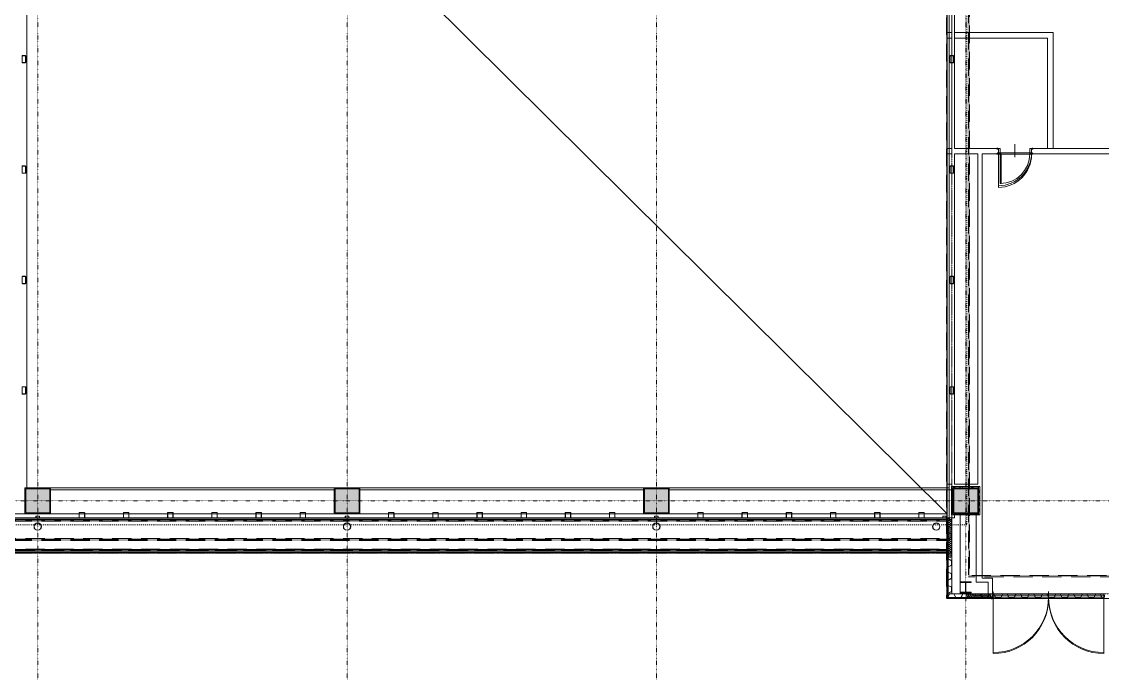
# Model space of a CAD drawing. Extents: x -32000 to 401936, y -48083 to 131250.
# Drawn here: x 217962 to 247312, y -4689 to 13021 of the extents above; entities that cross this region are included whole.
import ezdxf

# ---------------------------------------------------------------- set-up
doc = ezdxf.new("R2010")
doc.units = 0
doc.header["$LTSCALE"] = 10
for name, pattern in [('H12PL4$0$JJP_三點線', [0.9, 0.3, -0.15, 0, -0.15, 0, -0.15, 0, -0.15]), ('H12PL4$0$JJP_虛線(退縮線、投影線、地下室範圍、非屬本工程、圖面分區)', [0.45, 0.3, -0.15]), ('H12PL4$0$TAI_虛線', [5.644, 2.822, -2.822]), ('XFM7P40ICA$0$H12PL4$0$DOTK1', [0.01, 0.005, -0.005]), ('XFM7P40ICA$0$H12PL4$0$JJP_三點線', [0.9, 0.3, -0.15, 0, -0.15, 0, -0.15, 0, -0.15]), ('XFM7P40ICA$0$H12PL4$0$JJP_虛線(退縮線、投影線、地下室範圍、非屬本工程、圖面分區)', [0.45, 0.3, -0.15]), ('XFM7P40ICA$0$H12PL4$0$TAI_虛線', [5.644, 2.822, -2.822])]:
    doc.linetypes.add(name, pattern=pattern)
for name, color, linetype in [('H12PL4$0$A-OBJE-2D', 252, 'Continuous'), ('H12PL4$0$A-OBJE-MEP', 252, 'Continuous'), ('H12PL4$0$A-WALL-EX', 252, 'Continuous'), ('H12PL4$0$A-WALL-IN', 252, 'Continuous'), ('H12PL4$0$Door', 252, 'Continuous'), ('H12PL4$0$S-COL', 252, 'Continuous'), ('H12PL4$0$S-GRID', 252, 'Continuous'), ('H12PL4$0$S-SLAB-SHOW', 252, 'Continuous'), ('XFM7P40ICA$0$H12PL4$0$A-CLNG', 252, 'Continuous'), ('XFM7P40ICA$0$H12PL4$0$A-OBJE-MEP', 252, 'Continuous'), ('XFM7P40ICA$0$H12PL4$0$A-ROOF', 252, 'Continuous'), ('XFM7P40ICA$0$H12PL4$0$A-WALL-EX', 252, 'Continuous'), ('XFM7P40ICA$0$H12PL4$0$A-WALL-IN', 252, 'Continuous'), ('XFM7P40ICA$0$H12PL4$0$Door', 252, 'Continuous'), ('XFM7P40ICA$0$H12PL4$0$Hattch', 252, 'Continuous'), ('XFM7P40ICA$0$H12PL4$0$L40_19_DRAN', 252, 'Continuous'), ('XFM7P40ICA$0$H12PL4$0$L40_19_GW', 252, 'Continuous'), ('XFM7P40ICA$0$H12PL4$0$L40_19_SIAGE1', 252, 'Continuous'), ('XFM7P40ICA$0$H12PL4$0$L40_19_SIAGE2', 252, 'Continuous'), ('XFM7P40ICA$0$H12PL4$0$L40_19_SIAGE3', 252, 'Continuous'), ('XFM7P40ICA$0$H12PL4$0$L40_19_STEEL2', 252, 'Continuous'), ('XFM7P40ICA$0$H12PL4$0$L40_19_STEEL3', 252, 'Continuous'), ('XFM7P40ICA$0$H12PL4$0$L40_19_SUGATAD', 252, 'Continuous'), ('XFM7P40ICA$0$H12PL4$0$L40_19_TATEGU1', 252, 'Continuous'), ('XFM7P40ICA$0$H12PL4$0$L40_19_TATEGU3', 252, 'Continuous'), ('XFM7P40ICA$0$H12PL4$0$S-COL', 252, 'Continuous'), ('XFM7P40ICA$0$H12PL4$0$S-GRID', 252, 'Continuous')]:
    doc.layers.add(name, color=color, linetype=linetype)

# ---------------------------------------------------------------- blocks, each defined once
blk = doc.blocks.new('XFM7P40ICA$0$H12PL4')
at = {"layer": 'XFM7P40ICA$0$H12PL4$0$Hattch', "linetype": 'Continuous', "lineweight": 0}
for points in [[(218050, -350), (218750, -350), (218750, 350), (218050, 350)], [(226450, -350), (227150, -350), (227150, 350), (226450, 350)], [(234850, -350), (235550, -350), (235550, 350), (234850, 350)], [(243250, -350), (243950, -350), (243950, 350), (243250, 350)]]:
    blk.add_hatch(color=256, dxfattribs=at).paths.add_polyline_path(points)
at = {"layer": 'XFM7P40ICA$0$H12PL4$0$A-CLNG', "lineweight": 0, "flags": 128}
blk.add_lwpolyline([(243300, 26150), (250225, 26150), (250225, 22725), (252150, 22725), (252150, 9575), (245975, 9575), (245975, 12725), (243300, 12725)], close=True, dxfattribs=at)
at = {"layer": 'XFM7P40ICA$0$H12PL4$0$A-OBJE-MEP', "lineweight": 0, "flags": 128}
for points in [[(218495, -700, 1), (218305, -700, 1)], [(226895, -700, 1), (226705, -700, 1)], [(235295, -700, 1), (235105, -700, 1)], [(242895, -700, 1), (242705, -700, 1)]]:
    blk.add_lwpolyline(points, format="xyb", close=True, dxfattribs=at)
at = {"layer": 'XFM7P40ICA$0$H12PL4$0$A-OBJE-MEP', "lineweight": 0}
for centre in [(218400, -700), (226800, -700), (235200, -700), (242800, -700)]:
    blk.add_circle(centre, 100, dxfattribs=at)
at = {"layer": 'XFM7P40ICA$0$H12PL4$0$A-ROOF', "linetype": 'XFM7P40ICA$0$H12PL4$0$TAI_虛線', "lineweight": 0, "flags": 128}
for points in [[(243635, 30380), (243635, -650)], [(243635, -650), (151609, -650)]]:
    blk.add_lwpolyline(points, dxfattribs=at)
at = {"layer": 'XFM7P40ICA$0$H12PL4$0$A-WALL-EX', "lineweight": 0}
for p, q in [((243219.5, 12725), (243099.5, 12725)), ((243219.5, 12725), (243099.5, 12725)), ((243680.5, 12725), (243680.5, 12575)), ((243099.5, 12575), (243219.5, 12575)), ((243099.5, 12575), (243219.5, 12575)), ((243219.5, 9575), (243099.5, 9575)), ((243219.5, 9575), (243099.5, 9575)), ((243099.5, 9425), (243219.5, 9425)), ((243099.5, 9425), (243219.5, 9425)), ((243680.5, 9425), (243680.5, 9575)), ((244487.5, 9575), (244487.5, 9460)), ((244487.5, 9460), (244487.5, 9425)), ((245387.5, 9575), (245387.5, 9460)), ((245387.5, 9460), (245387.5, 9425)), ((243219.5, 450), (243099.5, 450)), ((243219.5, 450), (243099.5, 450)), ((243099.5, 300), (243219.5, 300)), ((243099.5, 300), (243219.5, 300)), ((243680.5, 450), (243680.5, 350)), ((244325, -2530), (244212, -2530)), ((244325, -2530), (244212, -2530)), ((244212, -2650), (244325, -2650)), ((244212, -2650), (244325, -2650))]:
    blk.add_line(p, q, dxfattribs=at)
at = {"layer": 'XFM7P40ICA$0$H12PL4$0$A-WALL-EX', "linetype": 'XFM7P40ICA$0$H12PL4$0$JJP_虛線(退縮線、投影線、地下室範圍、非屬本工程、圖面分區)', "lineweight": 0}
for p, q in [((243099.5, 12725), (243099.5, 12575)), ((243099.5, 9575), (243099.5, 9425)), ((243099.5, 450), (243099.5, 300)), ((151700, -550), (243100, -550)), ((151700, -1050), (243100, -1050)), ((151700, -1330), (243100, -1330)), ((151700, -1345), (243100, -1345)), ((151700, -1365), (243100, -1365))]:
    blk.add_line(p, q, dxfattribs=at)
at = {"layer": 'XFM7P40ICA$0$H12PL4$0$A-WALL-EX', "linetype": 'XFM7P40ICA$0$H12PL4$0$JJP_虛線(退縮線、投影線、地下室範圍、非屬本工程、圖面分區)', "lineweight": 0, "flags": 128}
for points in [[(243099.5, 30380), (243099.5, -465)], [(243075, 29895), (243075, -2650)], [(243220, 29919.5), (243220, -2530)], [(243680.5, -2069.5), (243680.5, 29919.5)], [(243705, -2027.9), (243705, 29895)], [(243219.5, 12725), (243219.5, 26150)], [(243219.5, 9575), (243219.5, 12575)], [(243219.5, 450), (243219.5, 9425)], [(243219.5, -465), (243219.5, 300)], [(243100, -520), (151700, -520)], [(243100, -525), (151700, -525)], [(243099.5, -465), (243219.5, -465)], [(243100, -1315), (243100, -520)], [(243100, -550), (243100, -525)], [(243100, -1050), (243100, -550)], [(243100, -1025), (151700, -1025)], [(151700, -1075), (243100, -1075)], [(243100, -1425), (243100, -1025)], [(243100, -1075), (243100, -1050)], [(243100, -1315), (151700, -1315)], [(151700, -1345), (243100, -1345)], [(243100, -1365), (151700, -1365)], [(151700, -1400), (243100, -1400)], [(151700, -1415), (243100, -1415)], [(151700, -1425), (243100, -1425)], [(243100, -1365), (243100, -1345)], [(243100, -1415), (243100, -1365)], [(243100, -1400), (243100, -1365)], [(263295, -2027.9), (243705, -2027.9)], [(263319.5, -2069.5), (243680.5, -2069.5)], [(243220, -2530), (243680.5, -2530)], [(243680.5, -2530), (263319.5, -2530)], [(243075, -2650), (243705, -2650)], [(243705, -2657.9), (243705, -2650)], [(243705, -2657.9), (263295, -2657.9)]]:
    blk.add_lwpolyline(points, dxfattribs=at)
at = {"layer": 'XFM7P40ICA$0$H12PL4$0$A-WALL-EX', "lineweight": 0, "flags": 128}
for points in [[(243150, 30380), (243150, -465.1)], [(243300, 12725), (243300, 14650)], [(245975, 12725), (243680.5, 12725)], [(245975, 12725), (245975, 12575)], [(243300, 9575), (243300, 12575)], [(243680.5, 12575), (245825, 12575)], [(245825, 12575), (245825, 9575)], [(245975, 9575), (245975, 12575)], [(243300, 450), (243300, 9425)], [(244487.5, 9575), (243680.5, 9575)], [(243680.5, 9425), (243928, 9425)], [(243928, 9425), (243928, 450)], [(244050, 9425), (244487.5, 9425)], [(244050, 450), (244050, 9425)], [(245825, 9575), (245387.5, 9575)], [(245387.5, 9425), (261762.5, 9425)], [(261762.5, 9575), (245975, 9575)], [(243928, 450), (243680.5, 450)], [(244050, 300), (244050, 450)], [(244050, -2100), (244050, 300)], [(243100, -465), (151700, -465)], [(151700, -500), (243100, -500)], [(243100, -465), (243220, -465)], [(243100, -465), (243100, -2530)], [(243100, -500), (243100, -465)], [(243150, -465.1), (243300, -465.1)], [(243220, -2530), (243220, -465)], [(243300, -465.1), (243300, -350)], [(243881, -350), (243881, -2213)], [(243881, -2213), (244050, -2213)], [(244212, -2100), (244050, -2100)], [(244050, -2213), (244212, -2213)], [(244325, -2100), (244212, -2100)], [(244212, -2213), (244212, -2530)], [(244325, -2530), (244325, -2100)], [(243100, -2650), (243100, -2530)], [(244212, -2530), (243220, -2530)], [(247375, -2530), (244325, -2530)], [(243100, -2650), (244212, -2650)], [(244212, -2650), (244325, -2650)], [(244325, -2650), (247375, -2650)]]:
    blk.add_lwpolyline(points, dxfattribs=at)
at = {"layer": 'XFM7P40ICA$0$H12PL4$0$A-WALL-IN', "lineweight": 0, "flags": 128}
for points in [[(243215, 385), (243250, 385)], [(243215, 385), (243215, -385)], [(243950, 385), (243250, 385)], [(243985, 385), (243950, 385)], [(243985, -350), (243985, 385)], [(243215, -385), (243250, -385)], [(243250, -385), (243985, -385)], [(243985, -385), (243985, -350)]]:
    blk.add_lwpolyline(points, dxfattribs=at)
at = {"layer": 'XFM7P40ICA$0$H12PL4$0$Door', "lineweight": 0}
for p, q in [((244487.5, 9575), (244487.5, 9460)), ((244487.5, 9575), (244487.5, 9460)), ((244487.5, 9460), (244487.5, 8560)), ((244487.5, 9460), (244487.5, 9425)), ((245387.5, 9575), (245387.5, 9460)), ((245387.5, 9575), (245387.5, 9460)), ((245387.5, 9460), (245387.5, 9425))]:
    blk.add_line(p, q, dxfattribs=at)
blk.add_arc((244487.5, 9460), 900, 270, 0, dxfattribs=at)
at = {"layer": 'XFM7P40ICA$0$H12PL4$0$Hattch', "lineweight": 0}
for p, q in [((243215, 290.5), (243250, 301.3)), ((243224.6, 385), (243250, 377.2)), ((243250, 377.2), (243338.6, 350)), ((243422.5, 350), (243433.8, 356.5)), ((243433.8, 356.5), (243448.1, 369.9)), ((243448.1, 369.9), (243458.1, 385)), ((243502.3, 359.5), (243501.2, 350)), ((243509, 377.9), (243502.3, 359.5)), ((243513.7, 385), (243509, 377.9)), ((243724.6, 385), (243838.6, 350)), ((243922.5, 350), (243933.8, 356.5)), ((243933.8, 356.5), (243948.1, 369.9)), ((243948.1, 369.9), (243950, 372.7)), ((243950, 372.7), (243958.1, 385)), ((243959, 292.2), (243950, 305.8)), ((243215, 218), (243250, 207.2)), ((243215, 120.5), (243250, 131.3)), ((243215, 48), (243250, 37.2)), ((243950, 202.7), (243959, 216.3)), ((243959, 122.2), (243950, 135.8)), ((243950, 32.7), (243959, 46.3)), ((243965.7, 273.7), (243959, 292.2)), ((243959, 216.3), (243965.7, 234.7)), ((243965.7, 103.7), (243959, 122.2)), ((243959, 46.3), (243965.7, 64.7)), ((243968, 254.2), (243965.7, 273.7)), ((243965.7, 234.7), (243968, 254.2)), ((243968, 84.2), (243965.7, 103.7)), ((243965.7, 64.7), (243968, 84.2)), ((243215, -49.5), (243250, -38.7)), ((243215, -122), (243250, -132.8)), ((243215, -219.5), (243250, -208.7)), ((243215, -292), (243250, -302.8)), ((243959, -47.8), (243950, -34.2)), ((243950, -137.3), (243959, -123.7)), ((243959, -217.8), (243950, -204.2)), ((243965.7, -66.3), (243959, -47.8)), ((243959, -123.7), (243965.7, -105.3)), ((243965.7, -236.3), (243959, -217.8)), ((243959, -293.7), (243965.7, -275.3)), ((243968, -85.8), (243965.7, -66.3)), ((243965.7, -105.3), (243968, -85.8)), ((243968, -255.8), (243965.7, -236.3)), ((243965.7, -275.3), (243968, -255.8)), ((243218.3, -544), (243100, -484.8)), ((243101.7, -465), (243101.7, -483.8)), ((243220, -542.9), (243101.7, -483.8)), ((243218.3, -544), (243218.3, -661.9)), ((243229.6, -385), (243250, -378.7)), ((243250, -378.7), (243343.5, -350)), ((243433.8, -358), (243419.8, -350)), ((243448.1, -371.4), (243433.8, -358)), ((243457.1, -385), (243448.1, -371.4)), ((243501, -350), (243502.3, -361)), ((243502.3, -361), (243509, -379.5)), ((243509, -379.5), (243512.7, -385)), ((243729.6, -385), (243843.5, -350)), ((243933.8, -358), (243919.8, -350)), ((243948.1, -371.4), (243933.8, -358)), ((243950, -374.2), (243948.1, -371.4)), ((243950, -307.3), (243959, -293.7)), ((243957.1, -385), (243950, -374.2)), ((243218.3, -661.9), (243100, -721)), ((243100, -845.8), (243100, -722.1)), ((243218.3, -905), (243100, -845.8)), ((243220, -662.9), (243101.7, -722.1)), ((243101.7, -723.1), (243101.7, -844.8)), ((243220, -904), (243101.7, -844.8)), ((243218.3, -1022.9), (243100, -1082.1)), ((243100, -1206.9), (243100, -1083.1)), ((243220, -1024), (243101.7, -1083.1)), ((243101.7, -1084.2), (243101.7, -1205.8)), ((243218.3, -905), (243218.3, -1022.9)), ((243220, -904), (243220, -1024)), ((243218.3, -1266), (243100, -1206.9)), ((243218.3, -1384), (243100, -1443.1)), ((243100, -1567.9), (243100, -1444.2)), ((243220, -1265), (243101.7, -1205.8)), ((243220, -1385), (243101.7, -1444.2)), ((243101.7, -1445.2), (243101.7, -1566.9)), ((243218.3, -1266), (243218.3, -1384)), ((243220, -1265), (243220, -1385)), ((243218.3, -1627.1), (243100, -1567.9)), ((243218.3, -1745), (243100, -1804.2)), ((243220, -1626), (243101.7, -1566.9)), ((243220, -1746), (243101.7, -1805.2)), ((243218.3, -1627.1), (243218.3, -1745)), ((243220, -1626), (243220, -1746)), ((243100, -1928.9), (243100, -1805.2)), ((243218.3, -1988.1), (243100, -1928.9)), ((243101.7, -1806.2), (243101.7, -1927.9)), ((243220, -1987.1), (243101.7, -1927.9)), ((243218.3, -1988.1), (243218.3, -2106)), ((243220, -1987.1), (243220, -2107.1)), ((243218.3, -2106), (243100, -2165.2)), ((243100, -2290), (243100, -2166.2)), ((243218.3, -2349.1), (243100, -2290)), ((243220, -2107.1), (243101.7, -2166.2)), ((243101.7, -2167.3), (243101.7, -2288.9)), ((243220, -2348.1), (243101.7, -2288.9)), ((243218.3, -2467.1), (243100, -2526.2)), ((243160.7, -2530), (243101.5, -2648.3)), ((243220, -2468.1), (243101.7, -2527.3)), ((243101.7, -2528.3), (243101.7, -2530)), ((243161.7, -2531.7), (243105.1, -2644.9)), ((243161.7, -2531.7), (243218.3, -2531.7)), ((243218.3, -2349.1), (243218.3, -2467.1)), ((243218.3, -2531.7), (243220, -2531.7)), ((243220, -2348.1), (243220, -2468.1)), ((243220, -2531.7), (243279.6, -2531.7)), ((243279.6, -2531.7), (243338.8, -2650)), ((243280.7, -2530), (243339.8, -2648.3)), ((243521.7, -2530), (243462.5, -2648.3)), ((243522.7, -2531.7), (243463.6, -2650)), ((243521.7, -2530), (243641.7, -2530)), ((243522.7, -2531.7), (243640.7, -2531.7)), ((243640.7, -2531.7), (243699.8, -2650)), ((243641.7, -2530), (243700.9, -2648.3)), ((243882.7, -2530), (243823.6, -2648.3)), ((243883.8, -2531.7), (243824.6, -2650)), ((243882.7, -2530), (244002.7, -2530)), ((243883.8, -2531.7), (244001.7, -2531.7)), ((244001.7, -2531.7), (244060.9, -2650)), ((244002.7, -2530), (244061.9, -2648.3)), ((244212, -2593.5), (244184.6, -2648.3)), ((244212, -2597.3), (244185.6, -2650)), ((244243.8, -2530), (244212, -2593.5)), ((244244.8, -2531.7), (244212, -2597.3)), ((244244.8, -2531.7), (244325, -2531.7)), ((244325, -2531.7), (244362.7, -2531.7)), ((244362.7, -2531.7), (244421.9, -2650)), ((244363.8, -2530), (244422.9, -2648.3)), ((244604.8, -2530), (244545.6, -2648.3)), ((244605.8, -2531.7), (244546.7, -2650)), ((244604.8, -2530), (244724.8, -2530)), ((244605.8, -2531.7), (244723.8, -2531.7)), ((244723.8, -2531.7), (244782.9, -2650)), ((244724.8, -2530), (244784, -2648.3)), ((244965.8, -2530), (244906.7, -2648.3)), ((244966.9, -2531.7), (244907.7, -2650)), ((244965.8, -2530), (245085.8, -2530)), ((244966.9, -2531.7), (245084.8, -2531.7)), ((245084.8, -2531.7), (245144, -2650)), ((245085.8, -2530), (245145, -2648.3)), ((245326.9, -2530), (245267.7, -2648.3)), ((245327.9, -2531.7), (245268.8, -2650)), ((245326.9, -2530), (245446.9, -2530)), ((245327.9, -2531.7), (245445.8, -2531.7)), ((245445.8, -2531.7), (245505, -2650)), ((245446.9, -2530), (245506, -2648.3)), ((245687.9, -2530), (245628.8, -2648.3)), ((245689, -2531.7), (245629.8, -2650)), ((245687.9, -2530), (245807.9, -2530)), ((245689, -2531.7), (245806.9, -2531.7)), ((245806.9, -2531.7), (245866, -2650)), ((245807.9, -2530), (245867.1, -2648.3)), ((246049, -2530), (245989.8, -2648.3)), ((246050, -2531.7), (245990.8, -2650)), ((246049, -2530), (246169, -2530)), ((246050, -2531.7), (246167.9, -2531.7)), ((246167.9, -2531.7), (246227.1, -2650)), ((246169, -2530), (246228.1, -2648.3)), ((246410, -2530), (246350.8, -2648.3)), ((246411, -2531.7), (246351.9, -2650)), ((246410, -2530), (246530, -2530)), ((246411, -2531.7), (246529, -2531.7)), ((246529, -2531.7), (246588.1, -2650)), ((246530, -2530), (246589.2, -2648.3)), ((246771, -2530), (246711.9, -2648.3)), ((246772.1, -2531.7), (246712.9, -2650)), ((246771, -2530), (246891, -2530)), ((246772.1, -2531.7), (246890, -2531.7)), ((246890, -2531.7), (246949.2, -2650)), ((246891, -2530), (246950.2, -2648.3)), ((247132.1, -2530), (247072.9, -2648.3)), ((247133.1, -2531.7), (247074, -2650)), ((247132.1, -2530), (247252.1, -2530)), ((247133.1, -2531.7), (247251, -2531.7)), ((247251, -2531.7), (247310.2, -2650)), ((247252.1, -2530), (247311.2, -2648.3)), ((243100, -2648.3), (243101.5, -2648.3)), ((243105.1, -2644.9), (243102.5, -2650)), ((243463.6, -2650), (243339.8, -2650)), ((243340.9, -2648.3), (243462.5, -2648.3)), ((243824.6, -2650), (243700.9, -2650)), ((243701.9, -2648.3), (243823.6, -2648.3)), ((244062.9, -2648.3), (244184.6, -2648.3)), ((244546.7, -2650), (244422.9, -2650)), ((244424, -2648.3), (244545.6, -2648.3)), ((244907.7, -2650), (244784, -2650)), ((244785, -2648.3), (244906.7, -2648.3)), ((245268.8, -2650), (245145, -2650)), ((245146, -2648.3), (245267.7, -2648.3)), ((245629.8, -2650), (245506, -2650)), ((245507.1, -2648.3), (245628.8, -2648.3)), ((245990.8, -2650), (245867.1, -2650)), ((245868.1, -2648.3), (245989.8, -2648.3)), ((246351.9, -2650), (246228.1, -2650)), ((246229.2, -2648.3), (246350.8, -2648.3)), ((246712.9, -2650), (246589.2, -2650)), ((246590.2, -2648.3), (246711.9, -2648.3)), ((247074, -2650), (246950.2, -2650)), ((246951.2, -2648.3), (247072.9, -2648.3))]:
    blk.add_line(p, q, dxfattribs=at)
at = {"layer": 'XFM7P40ICA$0$H12PL4$0$L40_19_DRAN', "lineweight": 0}
for centre in [(218400, -700), (226800, -700), (235200, -700), (242800, -700)]:
    blk.add_circle(centre, 100, dxfattribs=at)
at = {"layer": 'XFM7P40ICA$0$H12PL4$0$L40_19_GW', "lineweight": 0, "flags": 128}
for points in [[(243198.9, -1537), (243140.1, -1551.4, -1), (243140.1, -1510.2), (243198.9, -1524.6, 1), (243198.9, -1483.4), (243140.1, -1497.8, -1), (243140.1, -1456.6), (243198.9, -1471, 1), (243198.9, -1429.8), (243140.1, -1444.2, -1), (243140.1, -1403), (243198.9, -1417.4, 1), (243198.9, -1376.2), (243140.1, -1390.6, -1), (243140.1, -1349.4), (243198.9, -1363.8, 1), (243198.9, -1322.6), (243140.1, -1337, -1), (243140.1, -1295.8), (243198.9, -1310.2, 1), (243198.9, -1269), (243140.1, -1283.4, -1), (243140.1, -1242.2), (243198.9, -1256.6, 1), (243198.9, -1215.4), (243140.1, -1229.8, -1), (243140.1, -1188.6), (243198.9, -1203, 1), (243198.9, -1161.8), (243140.1, -1176.2, -1), (243140.1, -1135), (243198.9, -1149.4, 1), (243198.9, -1108.2), (243140.1, -1122.6, -1), (243140.1, -1081.4), (243198.9, -1095.8, 1), (243198.9, -1054.6), (243140.1, -1069, -1), (243140.1, -1027.8), (243198.9, -1042.2, 1), (243198.9, -1001), (243140.1, -1015.4, -1), (243140.1, -974.2), (243198.9, -988.6, 1), (243198.9, -947.4), (243140.1, -961.8, -1), (243140.1, -920.6), (243198.9, -935, 1), (243198.9, -893.8), (243140.1, -908.2, -1), (243140.1, -867), (243198.9, -881.4, 1), (243198.9, -840.2), (243140.1, -854.6, -1), (243140.1, -813.4), (243198.9, -827.8, 1), (243198.9, -786.6), (243140.1, -801, -1), (243140.1, -759.8), (243198.9, -774.2, 1), (243198.9, -733), (243140.1, -747.4, -1), (243140.1, -706.2), (243198.9, -720.6, 1), (243198.9, -679.4), (243140.1, -693.8, -1), (243140.1, -652.6), (243198.9, -667, 1), (243198.9, -625.8), (243140.1, -640.2, -1), (243140.1, -599), (243198.9, -613.4, 1), (243198.9, -572.2), (243140.1, -586.6, -1), (243140.1, -545.4), (243198.9, -559.8, 1), (243198.9, -518.6), (243140.1, -533, -1), (243140.1, -491.8), (243198.9, -506.2, 1), (243198.9, -465), (243140.1, -479.4)], [(244262.7, -2551.1), (244277.1, -2609.9, -1), (244235.9, -2609.9), (244250.3, -2551.1, 1), (244209.1, -2551.1), (244223.5, -2609.9, -1), (244182.3, -2609.9), (244196.7, -2551.1, 1), (244155.5, -2551.1), (244169.9, -2609.9, -1), (244128.7, -2609.9), (244143.1, -2551.1, 1), (244101.9, -2551.1), (244116.3, -2609.9, -1), (244075.1, -2609.9), (244089.5, -2551.1, 1), (244048.3, -2551.1), (244062.7, -2609.9, -1), (244021.5, -2609.9), (244035.9, -2551.1, 1), (243994.7, -2551.1), (244009.1, -2609.9, -1), (243967.9, -2609.9), (243982.3, -2551.1, 1), (243941.1, -2551.1), (243955.5, -2609.9, -1), (243914.3, -2609.9), (243928.7, -2551.1, 1), (243887.5, -2551.1), (243901.9, -2609.9, -1), (243860.7, -2609.9), (243875.1, -2551.1, 1), (243833.9, -2551.1), (243848.3, -2609.9, -1), (243807.1, -2609.9), (243821.5, -2551.1, 1), (243780.3, -2551.1), (243794.7, -2609.9, -1), (243753.5, -2609.9), (243767.9, -2551.1, 1), (243726.7, -2551.1), (243741.1, -2609.9, -1), (243699.9, -2609.9), (243714.3, -2551.1, 1), (243673.1, -2551.1), (243687.5, -2609.9, -1), (243646.3, -2609.9), (243660.7, -2551.1, 1), (243619.5, -2551.1), (243633.9, -2609.9)]]:
    blk.add_lwpolyline(points, format="xyb", dxfattribs=at)
at = {"layer": 'XFM7P40ICA$0$H12PL4$0$L40_19_SIAGE1', "lineweight": 0}
for p, q in [((243150, 350), (243150, 22260)), ((218100, 350), (218100, 14650)), ((243300, 12725), (243300, 14575)), ((245975, 12725), (243300, 12725)), ((245975, 9575), (245975, 12725)), ((244050, 9425), (244050, -2100)), ((244050, 9425), (244447.5, 9425)), ((245427.5, 9425), (261722.5, 9425)), ((261150, 9575), (245975, 9575)), ((218750, 350), (226450, 350)), ((227150, 350), (234850, 350)), ((235550, 350), (243150, 350)), ((151700, -500), (243075, -500)), ((244050, -2100), (244325, -2100)), ((244325, -2535), (244325, -2100))]:
    blk.add_line(p, q, dxfattribs=at)
at = {"layer": 'XFM7P40ICA$0$H12PL4$0$L40_19_SIAGE1', "lineweight": 0, "flags": 128}
for points in [[(243048, -501.2), (243098.8, -501.2), (243098.8, -552)], [(243149.6, -2651.2), (243098.8, -2651.2), (243098.8, -2600.4)]]:
    blk.add_lwpolyline(points, dxfattribs=at)
at = {"layer": 'XFM7P40ICA$0$H12PL4$0$L40_19_SIAGE2', "lineweight": 0}
for p, q in [((243300, 12725), (243300, 9575)), ((245825, 12575), (243300, 12575)), ((245825, 9575), (245825, 12575)), ((244447.5, 9575), (243300, 9575)), ((243300, 450), (243300, 9425)), ((243300, 9425), (243928, 9425)), ((243928, 9425), (243928, 450)), ((245975, 9575), (245427.5, 9575)), ((243928, 450), (243300, 450))]:
    blk.add_line(p, q, dxfattribs=at)
at = {"layer": 'XFM7P40ICA$0$H12PL4$0$L40_19_SIAGE2', "lineweight": 0, "flags": 128}
for points in [[(243100, -494), (243114.5, -494), (243114.5, -518.8), (243100, -518.8), (243100, -543.6), (243114.5, -543.6), (243114.5, -568.4), (243100, -568.4), (243100, -593.2), (243114.5, -593.2), (243114.5, -618), (243100, -618), (243100, -642.8), (243114.5, -642.8), (243114.5, -667.6), (243100, -667.6), (243100, -692.4), (243114.5, -692.4), (243114.5, -717.2), (243100, -717.2), (243100, -742), (243114.5, -742), (243114.5, -766.8), (243100, -766.8), (243100, -791.6), (243114.5, -791.6), (243114.5, -816.4), (243100, -816.4), (243100, -841.2), (243114.5, -841.2), (243114.5, -866), (243100, -866), (243100, -890.8), (243114.5, -890.8), (243114.5, -915.6), (243100, -915.6), (243100, -940.4), (243114.5, -940.4), (243114.5, -965.2), (243100, -965.2), (243100, -990), (243114.5, -990), (243114.5, -1014.8), (243100, -1014.8), (243100, -1039.6), (243114.5, -1039.6), (243114.5, -1064.4), (243100, -1064.4), (243100, -1089.2), (243114.5, -1089.2), (243114.5, -1114), (243100, -1114), (243100, -1138.8), (243114.5, -1138.8), (243114.5, -1163.6), (243100, -1163.6), (243100, -1188.4), (243114.5, -1188.4), (243114.5, -1213.2), (243100, -1213.2), (243100, -1238), (243114.5, -1238), (243114.5, -1262.8), (243100, -1262.8), (243100, -1287.6), (243114.5, -1287.6), (243114.5, -1312.4), (243100, -1312.4), (243100, -1337.2), (243114.5, -1337.2), (243114.5, -1362), (243100, -1362), (243100, -1386.8), (243114.5, -1386.8), (243114.5, -1411.6), (243100, -1411.6), (243100, -1436.4), (243114.5, -1436.4), (243114.5, -1461.2), (243100, -1461.2), (243100, -1486), (243114.5, -1486), (243114.5, -1510.8), (243100, -1510.8), (243100, -1534), (243114.5, -1534), (243114.5, -1558.8), (243100, -1558.8), (243100, -1583.6), (243114.5, -1583.6), (243114.5, -1608.4), (243100, -1608.4), (243100, -1633.2), (243114.5, -1633.2), (243114.5, -1658), (243100, -1658), (243100, -1682.8), (243114.5, -1682.8), (243114.5, -1707.6), (243100, -1707.6), (243100, -1732.4), (243114.5, -1732.4), (243114.5, -1757.2), (243100, -1757.2), (243100, -1782), (243114.5, -1782), (243114.5, -1806.8), (243100, -1806.8), (243100, -1831.6), (243114.5, -1831.6), (243114.5, -1856.4), (243100, -1856.4), (243100, -1881.2), (243114.5, -1881.2), (243114.5, -1906), (243100, -1906), (243100, -1930.8), (243114.5, -1930.8), (243114.5, -1955.6), (243100, -1955.6), (243100, -1980.4), (243114.5, -1980.4), (243114.5, -2005.2), (243100, -2005.2), (243100, -2030), (243114.5, -2030), (243114.5, -2054.8), (243100, -2054.8), (243100, -2079.6), (243114.5, -2079.6), (243114.5, -2104.4), (243100, -2104.4), (243100, -2129.2), (243114.5, -2129.2), (243114.5, -2154), (243100, -2154), (243100, -2178.8), (243114.5, -2178.8), (243114.5, -2203.6), (243100, -2203.6), (243100, -2228.4), (243114.5, -2228.4), (243114.5, -2253.2), (243100, -2253.2), (243100, -2278), (243114.5, -2278), (243114.5, -2302.8), (243100, -2302.8), (243100, -2327.6), (243114.5, -2327.6), (243114.5, -2352.4), (243100, -2352.4), (243100, -2377.2), (243114.5, -2377.2), (243114.5, -2402), (243100, -2402), (243100, -2426.8), (243114.5, -2426.8), (243114.5, -2451.6), (243100, -2451.6), (243100, -2476.4), (243114.5, -2476.4), (243114.5, -2501.2), (243100, -2501.2), (243100, -2526), (243114.5, -2526), (243114.5, -2550.8), (243100, -2550.8), (243100, -2575.6), (243114.5, -2575.6), (243114.5, -2600.4), (243100, -2600.4), (243100, -2625.2), (243114.5, -2625.2), (243114.5, -2650), (243100, -2650)], [(243123.7, -2650), (243123.7, -2635.5), (243148.5, -2635.5), (243148.5, -2650), (243173.3, -2650), (243173.3, -2635.5), (243198.1, -2635.5), (243198.1, -2650), (243222.9, -2650), (243222.9, -2635.5), (243247.7, -2635.5), (243247.7, -2650), (243272.5, -2650), (243272.5, -2635.5), (243297.3, -2635.5), (243297.3, -2650), (243322.1, -2650), (243322.1, -2635.5), (243346.9, -2635.5), (243346.9, -2650), (243371.7, -2650), (243371.7, -2635.5), (243396.5, -2635.5), (243396.5, -2650), (243421.3, -2650), (243421.3, -2635.5), (243446.1, -2635.5), (243446.1, -2650), (243470.9, -2650), (243470.9, -2635.5), (243495.7, -2635.5), (243495.7, -2650), (243520.5, -2650), (243520.5, -2635.5), (243545.3, -2635.5), (243545.3, -2650), (243570.1, -2650), (243570.1, -2635.5), (243594.9, -2635.5), (243594.9, -2650), (243619.7, -2650), (243619.7, -2635.5), (243644.5, -2635.5), (243644.5, -2650), (243669.3, -2650), (243669.3, -2635.5), (243694.1, -2635.5), (243694.1, -2650), (243718.9, -2650), (243718.9, -2635.5), (243743.7, -2635.5), (243743.7, -2650), (243768.5, -2650), (243768.5, -2635.5), (243793.3, -2635.5), (243793.3, -2650), (243818.1, -2650), (243818.1, -2635.5), (243842.9, -2635.5), (243842.9, -2650), (243867.7, -2650), (243867.7, -2635.5), (243892.5, -2635.5), (243892.5, -2650), (243917.3, -2650), (243917.3, -2635.5), (243942.1, -2635.5), (243942.1, -2650), (243966.9, -2650), (243966.9, -2635.5), (243991.7, -2635.5), (243991.7, -2650), (244016.5, -2650), (244016.5, -2635.5), (244041.3, -2635.5), (244041.3, -2650), (244066.1, -2650), (244066.1, -2635.5), (244090.9, -2635.5), (244090.9, -2650), (244115.7, -2650), (244115.7, -2635.5), (244140.5, -2635.5), (244140.5, -2650), (244165.3, -2650), (244165.3, -2635.5), (244190.1, -2635.5), (244190.1, -2650), (244214.9, -2650), (244214.9, -2635.5), (244239.7, -2635.5), (244239.7, -2650), (244264.5, -2650), (244264.5, -2635.5), (244295, -2635.5)]]:
    blk.add_lwpolyline(points, dxfattribs=at)
at = {"layer": 'XFM7P40ICA$0$H12PL4$0$L40_19_SIAGE3', "lineweight": 0}
for p, q in [((218750, 300), (226450, 300)), ((227150, 300), (234850, 300)), ((235550, 300), (243150, 300)), ((243150, 350), (243150, -465)), ((243225, -465), (151665, -465)), ((243075, -500), (243075, -465)), ((243119.5, -465), (243119.5, -2630.5)), ((243450, -350), (243450, -2530.5)), ((243880.5, -350), (243880.5, -2212.5)), ((243880.5, -2212.5), (244212.5, -2212.5)), ((244212.5, -2530.5), (244212.5, -2212.5)), ((243119.5, -2630.5), (244280, -2630.5)), ((243225, -2530.5), (244280, -2530.5)), ((244280, -2630.5), (244280, -2530.5))]:
    blk.add_line(p, q, dxfattribs=at)
at = {"layer": 'XFM7P40ICA$0$H12PL4$0$L40_19_SIAGE3', "lineweight": 0, "flags": 128}
blk.add_lwpolyline([(243215, -385), (243215, 385), (243985, 385), (243985, -385)], close=True, dxfattribs=at)
at = {"layer": 'XFM7P40ICA$0$H12PL4$0$L40_19_STEEL2', "lineweight": 0, "flags": 128}
for points in [[(218050, -350), (218050, 350), (218750, 350), (218750, -350)], [(218075, -325), (218075, 325), (218725, 325), (218725, -325)], [(226450, -350), (226450, 350), (227150, 350), (227150, -350)], [(226475, -325), (226475, 325), (227125, 325), (227125, -325)], [(234850, -350), (234850, 350), (235550, 350), (235550, -350)], [(234875, -325), (234875, 325), (235525, 325), (235525, -325)], [(243250, -350), (243250, 350), (243950, 350), (243950, -350)], [(243275, -325), (243275, 325), (243925, 325), (243925, -325)]]:
    blk.add_lwpolyline(points, close=True, dxfattribs=at)
blk.add_lwpolyline([(243450, -2500), (243750, -2500), (243750, -2485), (243618, -2485, -0.4142136), (243605, -2472), (243605, -2228, -0.4142136), (243618, -2215), (243750, -2215), (243750, -2200), (243450, -2200), (243450, -2215), (243582, -2215, -0.4142136), (243595, -2228), (243595, -2472, -0.4142136), (243582, -2485), (243450, -2485)], format="xyb", close=True, dxfattribs=at)
at = {"layer": 'XFM7P40ICA$0$H12PL4$0$L40_19_STEEL3', "lineweight": 0, "flags": 128}
for points in [[(217975, 12082), (217975, 11918, 0.4142136), (217993, 11900), (218057, 11900, 0.4142136), (218075, 11918), (218075, 12082, 0.4142136), (218057, 12100), (217993, 12100, 0.4142136)], [(217981, 12082), (217981, 11918, 0.4142136), (217993, 11906), (218057, 11906, 0.4142136), (218069, 11918), (218069, 12082, 0.4142136), (218057, 12094), (217993, 12094, 0.4142136)], [(243275, 11918), (243275, 12082, 0.4142136), (243257, 12100), (243193, 12100, 0.4142136), (243175, 12082), (243175, 11918, 0.4142136), (243193, 11900), (243257, 11900, 0.4142136)], [(243269, 11918), (243269, 12082, 0.4142136), (243257, 12094), (243193, 12094, 0.4142136), (243181, 12082), (243181, 11918, 0.4142136), (243193, 11906), (243257, 11906, 0.4142136)], [(217975, 9082), (217975, 8918, 0.4142136), (217993, 8900), (218057, 8900, 0.4142136), (218075, 8918), (218075, 9082, 0.4142136), (218057, 9100), (217993, 9100, 0.4142136)], [(243275, 8918), (243275, 9082, 0.4142136), (243257, 9100), (243193, 9100, 0.4142136), (243175, 9082), (243175, 8918, 0.4142136), (243193, 8900), (243257, 8900, 0.4142136)], [(217981, 9082), (217981, 8918, 0.4142136), (217993, 8906), (218057, 8906, 0.4142136), (218069, 8918), (218069, 9082, 0.4142136), (218057, 9094), (217993, 9094, 0.4142136)], [(243269, 8918), (243269, 9082, 0.4142136), (243257, 9094), (243193, 9094, 0.4142136), (243181, 9082), (243181, 8918, 0.4142136), (243193, 8906), (243257, 8906, 0.4142136)], [(217975, 6082), (217975, 5918, 0.4142136), (217993, 5900), (218057, 5900, 0.4142136), (218075, 5918), (218075, 6082, 0.4142136), (218057, 6100), (217993, 6100, 0.4142136)], [(217981, 6082), (217981, 5918, 0.4142136), (217993, 5906), (218057, 5906, 0.4142136), (218069, 5918), (218069, 6082, 0.4142136), (218057, 6094), (217993, 6094, 0.4142136)], [(243275, 5918), (243275, 6082, 0.4142136), (243257, 6100), (243193, 6100, 0.4142136), (243175, 6082), (243175, 5918, 0.4142136), (243193, 5900), (243257, 5900, 0.4142136)], [(243269, 5918), (243269, 6082, 0.4142136), (243257, 6094), (243193, 6094, 0.4142136), (243181, 6082), (243181, 5918, 0.4142136), (243193, 5906), (243257, 5906, 0.4142136)], [(217975, 3082), (217975, 2918, 0.4142136), (217993, 2900), (218057, 2900, 0.4142136), (218075, 2918), (218075, 3082, 0.4142136), (218057, 3100), (217993, 3100, 0.4142136)], [(217981, 3082), (217981, 2918, 0.4142136), (217993, 2906), (218057, 2906, 0.4142136), (218069, 2918), (218069, 3082, 0.4142136), (218057, 3094), (217993, 3094, 0.4142136)], [(243275, 2918), (243275, 3082, 0.4142136), (243257, 3100), (243193, 3100, 0.4142136), (243175, 3082), (243175, 2918, 0.4142136), (243193, 2900), (243257, 2900, 0.4142136)], [(243269, 2918), (243269, 3082, 0.4142136), (243257, 3094), (243193, 3094, 0.4142136), (243181, 3082), (243181, 2918, 0.4142136), (243193, 2906), (243257, 2906, 0.4142136)], [(218436.5, -415), (218363.5, -415, 0.4142136), (218350, -428.5), (218350, -451.5, 0.4142136), (218363.5, -465), (218436.5, -465, 0.4142136), (218450, -451.5), (218450, -428.5, 0.4142136)], [(218436.5, -419.5), (218363.5, -419.5, 0.4142136), (218354.5, -428.5), (218354.5, -451.5, 0.4142136), (218363.5, -460.5), (218436.5, -460.5, 0.4142136), (218445.5, -451.5), (218445.5, -428.5, 0.4142136)], [(219661.5, -315), (219538.5, -315, 0.4142136), (219525, -328.5), (219525, -451.5, 0.4142136), (219538.5, -465), (219661.5, -465, 0.4142136), (219675, -451.5), (219675, -328.5, 0.4142136)], [(219661.5, -319.5), (219538.5, -319.5, 0.4142136), (219529.5, -328.5), (219529.5, -451.5, 0.4142136), (219538.5, -460.5), (219661.5, -460.5, 0.4142136), (219670.5, -451.5), (219670.5, -328.5, 0.4142136)], [(220861.5, -315), (220738.5, -315, 0.4142136), (220725, -328.5), (220725, -451.5, 0.4142136), (220738.5, -465), (220861.5, -465, 0.4142136), (220875, -451.5), (220875, -328.5, 0.4142136)], [(220861.5, -319.5), (220738.5, -319.5, 0.4142136), (220729.5, -328.5), (220729.5, -451.5, 0.4142136), (220738.5, -460.5), (220861.5, -460.5, 0.4142136), (220870.5, -451.5), (220870.5, -328.5, 0.4142136)], [(222061.5, -315), (221938.5, -315, 0.4142136), (221925, -328.5), (221925, -451.5, 0.4142136), (221938.5, -465), (222061.5, -465, 0.4142136), (222075, -451.5), (222075, -328.5, 0.4142136)], [(222061.5, -319.5), (221938.5, -319.5, 0.4142136), (221929.5, -328.5), (221929.5, -451.5, 0.4142136), (221938.5, -460.5), (222061.5, -460.5, 0.4142136), (222070.5, -451.5), (222070.5, -328.5, 0.4142136)], [(223261.5, -315), (223138.5, -315, 0.4142136), (223125, -328.5), (223125, -451.5, 0.4142136), (223138.5, -465), (223261.5, -465, 0.4142136), (223275, -451.5), (223275, -328.5, 0.4142136)], [(223261.5, -319.5), (223138.5, -319.5, 0.4142136), (223129.5, -328.5), (223129.5, -451.5, 0.4142136), (223138.5, -460.5), (223261.5, -460.5, 0.4142136), (223270.5, -451.5), (223270.5, -328.5, 0.4142136)], [(224461.5, -315), (224338.5, -315, 0.4142136), (224325, -328.5), (224325, -451.5, 0.4142136), (224338.5, -465), (224461.5, -465, 0.4142136), (224475, -451.5), (224475, -328.5, 0.4142136)], [(224461.5, -319.5), (224338.5, -319.5, 0.4142136), (224329.5, -328.5), (224329.5, -451.5, 0.4142136), (224338.5, -460.5), (224461.5, -460.5, 0.4142136), (224470.5, -451.5), (224470.5, -328.5, 0.4142136)], [(225661.5, -315), (225538.5, -315, 0.4142136), (225525, -328.5), (225525, -451.5, 0.4142136), (225538.5, -465), (225661.5, -465, 0.4142136), (225675, -451.5), (225675, -328.5, 0.4142136)], [(225661.5, -319.5), (225538.5, -319.5, 0.4142136), (225529.5, -328.5), (225529.5, -451.5, 0.4142136), (225538.5, -460.5), (225661.5, -460.5, 0.4142136), (225670.5, -451.5), (225670.5, -328.5, 0.4142136)], [(226836.5, -415), (226763.5, -415, 0.4142136), (226750, -428.5), (226750, -451.5, 0.4142136), (226763.5, -465), (226836.5, -465, 0.4142136), (226850, -451.5), (226850, -428.5, 0.4142136)], [(226836.5, -419.5), (226763.5, -419.5, 0.4142136), (226754.5, -428.5), (226754.5, -451.5, 0.4142136), (226763.5, -460.5), (226836.5, -460.5, 0.4142136), (226845.5, -451.5), (226845.5, -428.5, 0.4142136)], [(228061.5, -315), (227938.5, -315, 0.4142136), (227925, -328.5), (227925, -451.5, 0.4142136), (227938.5, -465), (228061.5, -465, 0.4142136), (228075, -451.5), (228075, -328.5, 0.4142136)], [(228061.5, -319.5), (227938.5, -319.5, 0.4142136), (227929.5, -328.5), (227929.5, -451.5, 0.4142136), (227938.5, -460.5), (228061.5, -460.5, 0.4142136), (228070.5, -451.5), (228070.5, -328.5, 0.4142136)], [(229261.5, -315), (229138.5, -315, 0.4142136), (229125, -328.5), (229125, -451.5, 0.4142136), (229138.5, -465), (229261.5, -465, 0.4142136), (229275, -451.5), (229275, -328.5, 0.4142136)], [(229261.5, -319.5), (229138.5, -319.5, 0.4142136), (229129.5, -328.5), (229129.5, -451.5, 0.4142136), (229138.5, -460.5), (229261.5, -460.5, 0.4142136), (229270.5, -451.5), (229270.5, -328.5, 0.4142136)], [(230461.5, -315), (230338.5, -315, 0.4142136), (230325, -328.5), (230325, -451.5, 0.4142136), (230338.5, -465), (230461.5, -465, 0.4142136), (230475, -451.5), (230475, -328.5, 0.4142136)], [(230461.5, -319.5), (230338.5, -319.5, 0.4142136), (230329.5, -328.5), (230329.5, -451.5, 0.4142136), (230338.5, -460.5), (230461.5, -460.5, 0.4142136), (230470.5, -451.5), (230470.5, -328.5, 0.4142136)], [(231661.5, -315), (231538.5, -315, 0.4142136), (231525, -328.5), (231525, -451.5, 0.4142136), (231538.5, -465), (231661.5, -465, 0.4142136), (231675, -451.5), (231675, -328.5, 0.4142136)], [(231661.5, -319.5), (231538.5, -319.5, 0.4142136), (231529.5, -328.5), (231529.5, -451.5, 0.4142136), (231538.5, -460.5), (231661.5, -460.5, 0.4142136), (231670.5, -451.5), (231670.5, -328.5, 0.4142136)], [(232861.5, -315), (232738.5, -315, 0.4142136), (232725, -328.5), (232725, -451.5, 0.4142136), (232738.5, -465), (232861.5, -465, 0.4142136), (232875, -451.5), (232875, -328.5, 0.4142136)], [(232861.5, -319.5), (232738.5, -319.5, 0.4142136), (232729.5, -328.5), (232729.5, -451.5, 0.4142136), (232738.5, -460.5), (232861.5, -460.5, 0.4142136), (232870.5, -451.5), (232870.5, -328.5, 0.4142136)], [(234061.5, -315), (233938.5, -315, 0.4142136), (233925, -328.5), (233925, -451.5, 0.4142136), (233938.5, -465), (234061.5, -465, 0.4142136), (234075, -451.5), (234075, -328.5, 0.4142136)], [(234061.5, -319.5), (233938.5, -319.5, 0.4142136), (233929.5, -328.5), (233929.5, -451.5, 0.4142136), (233938.5, -460.5), (234061.5, -460.5, 0.4142136), (234070.5, -451.5), (234070.5, -328.5, 0.4142136)], [(235236.5, -415), (235163.5, -415, 0.4142136), (235150, -428.5), (235150, -451.5, 0.4142136), (235163.5, -465), (235236.5, -465, 0.4142136), (235250, -451.5), (235250, -428.5, 0.4142136)], [(235236.5, -419.5), (235163.5, -419.5, 0.4142136), (235154.5, -428.5), (235154.5, -451.5, 0.4142136), (235163.5, -460.5), (235236.5, -460.5, 0.4142136), (235245.5, -451.5), (235245.5, -428.5, 0.4142136)], [(236461.5, -315), (236338.5, -315, 0.4142136), (236325, -328.5), (236325, -451.5, 0.4142136), (236338.5, -465), (236461.5, -465, 0.4142136), (236475, -451.5), (236475, -328.5, 0.4142136)], [(236461.5, -319.5), (236338.5, -319.5, 0.4142136), (236329.5, -328.5), (236329.5, -451.5, 0.4142136), (236338.5, -460.5), (236461.5, -460.5, 0.4142136), (236470.5, -451.5), (236470.5, -328.5, 0.4142136)], [(237661.5, -315), (237538.5, -315, 0.4142136), (237525, -328.5), (237525, -451.5, 0.4142136), (237538.5, -465), (237661.5, -465, 0.4142136), (237675, -451.5), (237675, -328.5, 0.4142136)], [(237661.5, -319.5), (237538.5, -319.5, 0.4142136), (237529.5, -328.5), (237529.5, -451.5, 0.4142136), (237538.5, -460.5), (237661.5, -460.5, 0.4142136), (237670.5, -451.5), (237670.5, -328.5, 0.4142136)], [(238861.5, -315), (238738.5, -315, 0.4142136), (238725, -328.5), (238725, -451.5, 0.4142136), (238738.5, -465), (238861.5, -465, 0.4142136), (238875, -451.5), (238875, -328.5, 0.4142136)], [(238861.5, -319.5), (238738.5, -319.5, 0.4142136), (238729.5, -328.5), (238729.5, -451.5, 0.4142136), (238738.5, -460.5), (238861.5, -460.5, 0.4142136), (238870.5, -451.5), (238870.5, -328.5, 0.4142136)], [(240061.5, -315), (239938.5, -315, 0.4142136), (239925, -328.5), (239925, -451.5, 0.4142136), (239938.5, -465), (240061.5, -465, 0.4142136), (240075, -451.5), (240075, -328.5, 0.4142136)], [(240061.5, -319.5), (239938.5, -319.5, 0.4142136), (239929.5, -328.5), (239929.5, -451.5, 0.4142136), (239938.5, -460.5), (240061.5, -460.5, 0.4142136), (240070.5, -451.5), (240070.5, -328.5, 0.4142136)], [(241261.5, -315), (241138.5, -315, 0.4142136), (241125, -328.5), (241125, -451.5, 0.4142136), (241138.5, -465), (241261.5, -465, 0.4142136), (241275, -451.5), (241275, -328.5, 0.4142136)], [(241261.5, -319.5), (241138.5, -319.5, 0.4142136), (241129.5, -328.5), (241129.5, -451.5, 0.4142136), (241138.5, -460.5), (241261.5, -460.5, 0.4142136), (241270.5, -451.5), (241270.5, -328.5, 0.4142136)], [(242461.5, -315), (242338.5, -315, 0.4142136), (242325, -328.5), (242325, -451.5, 0.4142136), (242338.5, -465), (242461.5, -465, 0.4142136), (242475, -451.5), (242475, -328.5, 0.4142136)], [(242461.5, -319.5), (242338.5, -319.5, 0.4142136), (242329.5, -328.5), (242329.5, -451.5, 0.4142136), (242338.5, -460.5), (242461.5, -460.5, 0.4142136), (242470.5, -451.5), (242470.5, -328.5, 0.4142136)], [(243061.5, -415), (242988.5, -415, 0.4142136), (242975, -428.5), (242975, -451.5, 0.4142136), (242988.5, -465), (243061.5, -465, 0.4142136), (243075, -451.5), (243075, -428.5, 0.4142136)], [(243061.5, -419.5), (242988.5, -419.5, 0.4142136), (242979.5, -428.5), (242979.5, -451.5, 0.4142136), (242988.5, -460.5), (243061.5, -460.5, 0.4142136), (243070.5, -451.5), (243070.5, -428.5, 0.4142136)]]:
    blk.add_lwpolyline(points, format="xyb", close=True, dxfattribs=at)
at = {"layer": 'XFM7P40ICA$0$H12PL4$0$L40_19_SUGATAD', "linetype": 'XFM7P40ICA$0$H12PL4$0$DOTK1', "lineweight": 0}
blk.add_line((151700, -1425), (243100, -1425), dxfattribs=at)
at = {"layer": 'XFM7P40ICA$0$H12PL4$0$L40_19_TATEGU1', "lineweight": 0, "flags": 128}
for points in [[(244447.5, 9447), (244447.5, 9415), (244472.5, 9415), (244472.5, 9460), (244487.5, 9460), (244487.5, 9545), (244472.5, 9545), (244472.5, 9585), (244447.5, 9585), (244447.5, 9553)], [(245427.5, 9447), (245427.5, 9415), (245402.5, 9415), (245402.5, 9460), (245387.5, 9460), (245387.5, 9545), (245402.5, 9545), (245402.5, 9585), (245427.5, 9585), (245427.5, 9553)], [(244320, -2622), (244320, -2660), (244295, -2660), (244295, -2635)], [(244305, -2597), (244305, -2622), (244330, -2622), (244330, -2557), (244350, -2557), (244350, -2472), (244325, -2472), (244325, -2497)]]:
    blk.add_lwpolyline(points, dxfattribs=at)
at = {"layer": 'XFM7P40ICA$0$H12PL4$0$L40_19_TATEGU3', "lineweight": 0}
for p, q in [((244937.5, 9340), (244937.5, 9690)), ((244487.5, 9415), (244487.5, 8515)), ((244350, -4122), (244350, -2622)), ((245850, -2762), (245850, -2462))]:
    blk.add_line(p, q, dxfattribs=at)
at = {"layer": 'XFM7P40ICA$0$H12PL4$0$L40_19_TATEGU3', "lineweight": 0, "flags": 128}
for points in [[(244477.5, 9415), (244477.5, 9455), (245397.5, 9455), (245397.5, 9415)], [(244335, -2622), (247365, -2622), (247365, -2562), (244335, -2562)]]:
    blk.add_lwpolyline(points, close=True, dxfattribs=at)
at = {"layer": 'XFM7P40ICA$0$H12PL4$0$L40_19_TATEGU3', "lineweight": 0}
for centre, radius, start, end in [((244487.5, 9415), 900, 270, 0), ((244350, -2622), 1500, 270, 0), ((247350, -2622), 1500, 180, 270)]:
    blk.add_arc(centre, radius, start, end, dxfattribs=at)
at = {"layer": 'XFM7P40ICA$0$H12PL4$0$S-COL', "lineweight": 0, "flags": 128}
for points in [[(218050, -350), (218750, -350), (218750, 350), (218050, 350)], [(226450, -350), (227150, -350), (227150, 350), (226450, 350)], [(234850, -350), (235550, -350), (235550, 350), (234850, 350)], [(243250, -350), (243950, -350), (243950, 350), (243250, 350)]]:
    blk.add_lwpolyline(points, close=True, dxfattribs=at)
at = {"layer": 'XFM7P40ICA$0$H12PL4$0$S-GRID', "linetype": 'XFM7P40ICA$0$H12PL4$0$JJP_三點線', "lineweight": 0}
for p, q in [((218400, 128250), (218400, -28000)), ((226800, 128250), (226800, -28000)), ((235200, 128250), (235200, -28000)), ((243600, 128250), (243600, -28000)), ((-29000, 0), (289600, 0))]:
    blk.add_line(p, q, dxfattribs=at)
blk = doc.blocks.new('XFM7P40ICA')
blk.add_blockref('XFM7P40ICA$0$H12PL4', (0, 0))
blk = doc.blocks.new('H12PL4$0$萬用門(22改)-REVISED[7]_1')
at = {"layer": 'H12PL4$0$Door', "color": 5, "lineweight": 0}
for p, q in [((24448.75, 942.5), (24448.75, 957.5)), ((24448.75, 957.5), (24453.75, 957.5)), ((24453.75, 942.5), (24448.75, 942.5)), ((24453.75, 957.5), (24453.75, 942.5)), ((24453.75, 942.5), (24453.75, 862.5)), ((24456.75, 942.5), (24453.75, 942.5)), ((24456.75, 862.5), (24456.75, 942.5)), ((24533.75, 942.5), (24533.75, 957.5)), ((24533.75, 957.5), (24538.75, 957.5)), ((24538.75, 942.5), (24533.75, 942.5)), ((24538.75, 957.5), (24538.75, 942.5)), ((24453.75, 862.5), (24456.75, 862.5))]:
    blk.add_line(p, q, dxfattribs=at)
blk.add_arc((24453.75, 942.5), 80, 270, 0, dxfattribs=at)
blk = doc.blocks.new('H12PL4$0$入口雙開門 24[4]_1')
at = {"layer": 'H12PL4$0$Door', "color": 5, "lineweight": 0}
for p, q in [((24435, -253.5), (24435, -253)), ((24435, -265), (24435, -253.5)), ((24435, -265), (24435, -253.5)), ((24735, -253.5), (24735, -253)), ((24735, -265), (24735, -253.5)), ((24735, -265), (24735, -253.5)), ((24435, -265), (24435, -415)), ((24735, -265), (24735, -415))]:
    blk.add_line(p, q, dxfattribs=at)
for centre, start, end in [((24435, -265), 270, 0), ((24735, -265), 180, 270)]:
    blk.add_arc(centre, 150, start, end, dxfattribs=at)
blk = doc.blocks.new('H12PL4')
at = {"layer": 'H12PL4$0$A-OBJE-2D', "lineweight": 0}
blk.add_line((243100, -350), (151700, 90350), dxfattribs=at)
at = {"layer": 'H12PL4$0$A-OBJE-MEP', "lineweight": 0, "flags": 128}
for points in [[(218495, -700, 1), (218305, -700, 1)], [(226895, -700, 1), (226705, -700, 1)], [(235295, -700, 1), (235105, -700, 1)], [(242895, -700, 1), (242705, -700, 1)]]:
    blk.add_lwpolyline(points, format="xyb", close=True, dxfattribs=at)
at = {"layer": 'H12PL4$0$A-OBJE-MEP', "lineweight": 0}
for centre in [(218400, -700), (226800, -700), (235200, -700), (242800, -700)]:
    blk.add_circle(centre, 100, dxfattribs=at)
at = {"layer": 'H12PL4$0$A-WALL-EX', "lineweight": 0}
for p, q in [((243219.5, 12725), (243099.5, 12725)), ((243219.5, 12725), (243099.5, 12725)), ((243099.5, 12575), (243219.5, 12575)), ((243099.5, 12575), (243219.5, 12575)), ((243219.5, 9575), (243099.5, 9575)), ((243219.5, 9575), (243099.5, 9575)), ((243099.5, 9425), (243219.5, 9425)), ((243099.5, 9425), (243219.5, 9425)), ((243219.5, 450), (243099.5, 450)), ((243219.5, 450), (243099.5, 450)), ((243099.5, 300), (243219.5, 300)), ((243099.5, 300), (243219.5, 300)), ((243680.5, 450), (243680.5, 350)), ((243100, -465), (151700, -465)), ((244350, -2535), (244350, -2530)), ((244350, -2650), (244350, -2535))]:
    blk.add_line(p, q, dxfattribs=at)
at = {"layer": 'H12PL4$0$A-WALL-EX', "linetype": 'H12PL4$0$JJP_虛線(退縮線、投影線、地下室範圍、非屬本工程、圖面分區)', "lineweight": 0}
for p, q in [((243099.5, 12725), (243099.5, 12575)), ((243099.5, 9575), (243099.5, 9425)), ((243099.5, 450), (243099.5, 300)), ((151700, -550), (243100, -550)), ((151700, -1050), (243100, -1050)), ((151700, -1330), (243100, -1330)), ((151700, -1345), (243100, -1345)), ((151700, -1365), (243100, -1365))]:
    blk.add_line(p, q, dxfattribs=at)
at = {"layer": 'H12PL4$0$A-WALL-EX', "linetype": 'H12PL4$0$JJP_虛線(退縮線、投影線、地下室範圍、非屬本工程、圖面分區)', "lineweight": 0, "flags": 128}
for points in [[(243220, 29919.5), (243220, -2530)], [(243680.5, -2069.5), (243680.5, 29919.5)], [(243099.5, 22260), (243099.5, -465)], [(243219.5, 12725), (243219.5, 22260)], [(243219.5, 9575), (243219.5, 12575)], [(243219.5, 450), (243219.5, 9425)], [(243219.5, -465), (243219.5, 300)], [(243100, -520), (151682.5, -520)], [(243100, -525), (151700, -525)], [(243099.5, -465), (243219.5, -465)], [(243100, -1315), (243100, -520)], [(243100, -550), (243100, -525)], [(243100, -1050), (243100, -550)], [(151700, -1075), (243100, -1075)], [(243100, -1075), (243100, -1050)], [(151682.5, -1345), (243100, -1345)], [(243100, -1315), (151700, -1315)], [(243100, -1365), (151700, -1365)], [(151700, -1400), (243100, -1400)], [(151700, -1415), (243100, -1415)], [(243100, -1365), (243100, -1345)], [(243100, -1415), (243100, -1365)], [(243100, -1400), (243100, -1365)], [(263319.5, -2069.5), (243680.5, -2069.5)], [(243220, -2530), (243680.5, -2530)], [(243680.5, -2530), (263319.5, -2530)]]:
    blk.add_lwpolyline(points, dxfattribs=at)
at = {"layer": 'H12PL4$0$A-WALL-EX', "lineweight": 0, "flags": 128}
for points in [[(243928, 450), (243680.5, 450)], [(243100, -350), (151700, -350)], [(151700, -500), (243100, -500)], [(151700, -500), (243100, -500)], [(185050, -500), (243100, -500)], [(243100, -465), (243100, -350)], [(243100, -465), (243220, -465)], [(243100, -465), (243100, -2530)], [(243100, -500), (243100, -465)], [(243220, -2530), (243220, -465)], [(151700, -1400), (243100, -1400)], [(243100, -2650), (243100, -2530)], [(244212, -2530), (243220, -2530)], [(244350, -2530), (244325, -2530)], [(243100, -2650), (244212, -2650)], [(244325, -2650), (244350, -2650)]]:
    blk.add_lwpolyline(points, dxfattribs=at)
at = {"layer": 'H12PL4$0$A-WALL-IN', "lineweight": 0}
for p, q in [((243680.5, 12725), (243680.5, 12575)), ((243680.5, 9425), (243680.5, 9575)), ((244487.5, 9425), (244487.5, 9575)), ((245387.5, 9425), (245387.5, 9575)), ((244325, -2530), (244212, -2530)), ((244325, -2530), (244212, -2530)), ((244212, -2650), (244325, -2650)), ((244212, -2650), (244325, -2650))]:
    blk.add_line(p, q, dxfattribs=at)
at = {"layer": 'H12PL4$0$A-WALL-IN', "lineweight": 0, "flags": 128}
for points in [[(243150, 22260), (243150, -465.1)], [(243300, 12725), (243300, 14650)], [(245975, 12725), (243680.5, 12725)], [(245975, 12725), (245975, 12575)], [(243300, 9575), (243300, 12575)], [(243680.5, 12575), (245825, 12575)], [(245825, 12575), (245825, 9575)], [(245975, 9575), (245975, 12575)], [(243300, 450), (243300, 9425)], [(244487.5, 9575), (243680.5, 9575)], [(243680.5, 9425), (243928, 9425)], [(243928, 9425), (243928, 450)], [(244050, 9425), (244487.5, 9425)], [(244050, 450), (244050, 9425)], [(245825, 9575), (245387.5, 9575)], [(245387.5, 9425), (261762.5, 9425)], [(261762.5, 9575), (245975, 9575)], [(243215, 385), (243250, 385)], [(243215, 385), (243215, -385)], [(243950, 385), (243250, 385)], [(243985, 385), (243950, 385)], [(243985, -350), (243985, 385)], [(244050, 300), (244050, 450)], [(244050, -2100), (244050, 300)], [(243150, -465.1), (243300, -465.1)], [(243215, -385), (243250, -385)], [(243250, -385), (243985, -385)], [(243300, -465.1), (243300, -350)], [(243881, -350), (243881, -2213)], [(243985, -385), (243985, -350)], [(243881, -2213), (244050, -2213)], [(244212, -2100), (244050, -2100)], [(244050, -2213), (244212, -2213)], [(244325, -2100), (244212, -2100)], [(244212, -2213), (244212, -2530)], [(244325, -2530), (244325, -2100)], [(244212, -2650), (244325, -2650)]]:
    blk.add_lwpolyline(points, dxfattribs=at)
at = {"layer": 'H12PL4$0$S-COL', "lineweight": 0, "flags": 128}
for points in [[(218750, -350), (218750, 350), (218050, 350), (218050, -350)], [(227150, -350), (227150, 350), (226450, 350), (226450, -350)], [(235550, -350), (235550, 350), (234850, 350), (234850, -350)]]:
    blk.add_lwpolyline(points, dxfattribs=at)
blk.add_lwpolyline([(243250, -350), (243950, -350), (243950, 350), (243250, 350)], close=True, dxfattribs=at)
at = {"layer": 'H12PL4$0$S-GRID', "linetype": 'H12PL4$0$JJP_三點線', "lineweight": 0}
for p, q in [((218400, 128250), (218400, -28000)), ((226800, 128250), (226800, -28000)), ((235200, 128250), (235200, -28000)), ((243600, 128250), (243600, -28000)), ((-29000, 0), (289600, 0))]:
    blk.add_line(p, q, dxfattribs=at)
at = {"layer": 'H12PL4$0$S-SLAB-SHOW', "linetype": 'H12PL4$0$TAI_虛線', "lineweight": 0, "flags": 128}
for points in [[(243219.5, -2530.5), (243219.5, 30380)], [(263780, -2530), (243219.5, -2530.5)]]:
    blk.add_lwpolyline(points, dxfattribs=at)
at = {"layer": 'H12PL4$0$Door', "lineweight": 0, "xscale": 10, "yscale": 10, "zscale": 10}
for name in ['H12PL4$0$萬用門(22改)-REVISED[7]_1', 'H12PL4$0$入口雙開門 24[4]_1']:
    blk.add_blockref(name, (0, 0), dxfattribs=at)

msp = doc.modelspace()

# ---------------------------------------------------------------- block references
msp.add_blockref('XFM7P40ICA', (0, 0))

# ---------------------------------------------------------------- next in the draw order: block references
msp.add_blockref('H12PL4', (0, 0))

doc.saveas('drawing.dxf')
